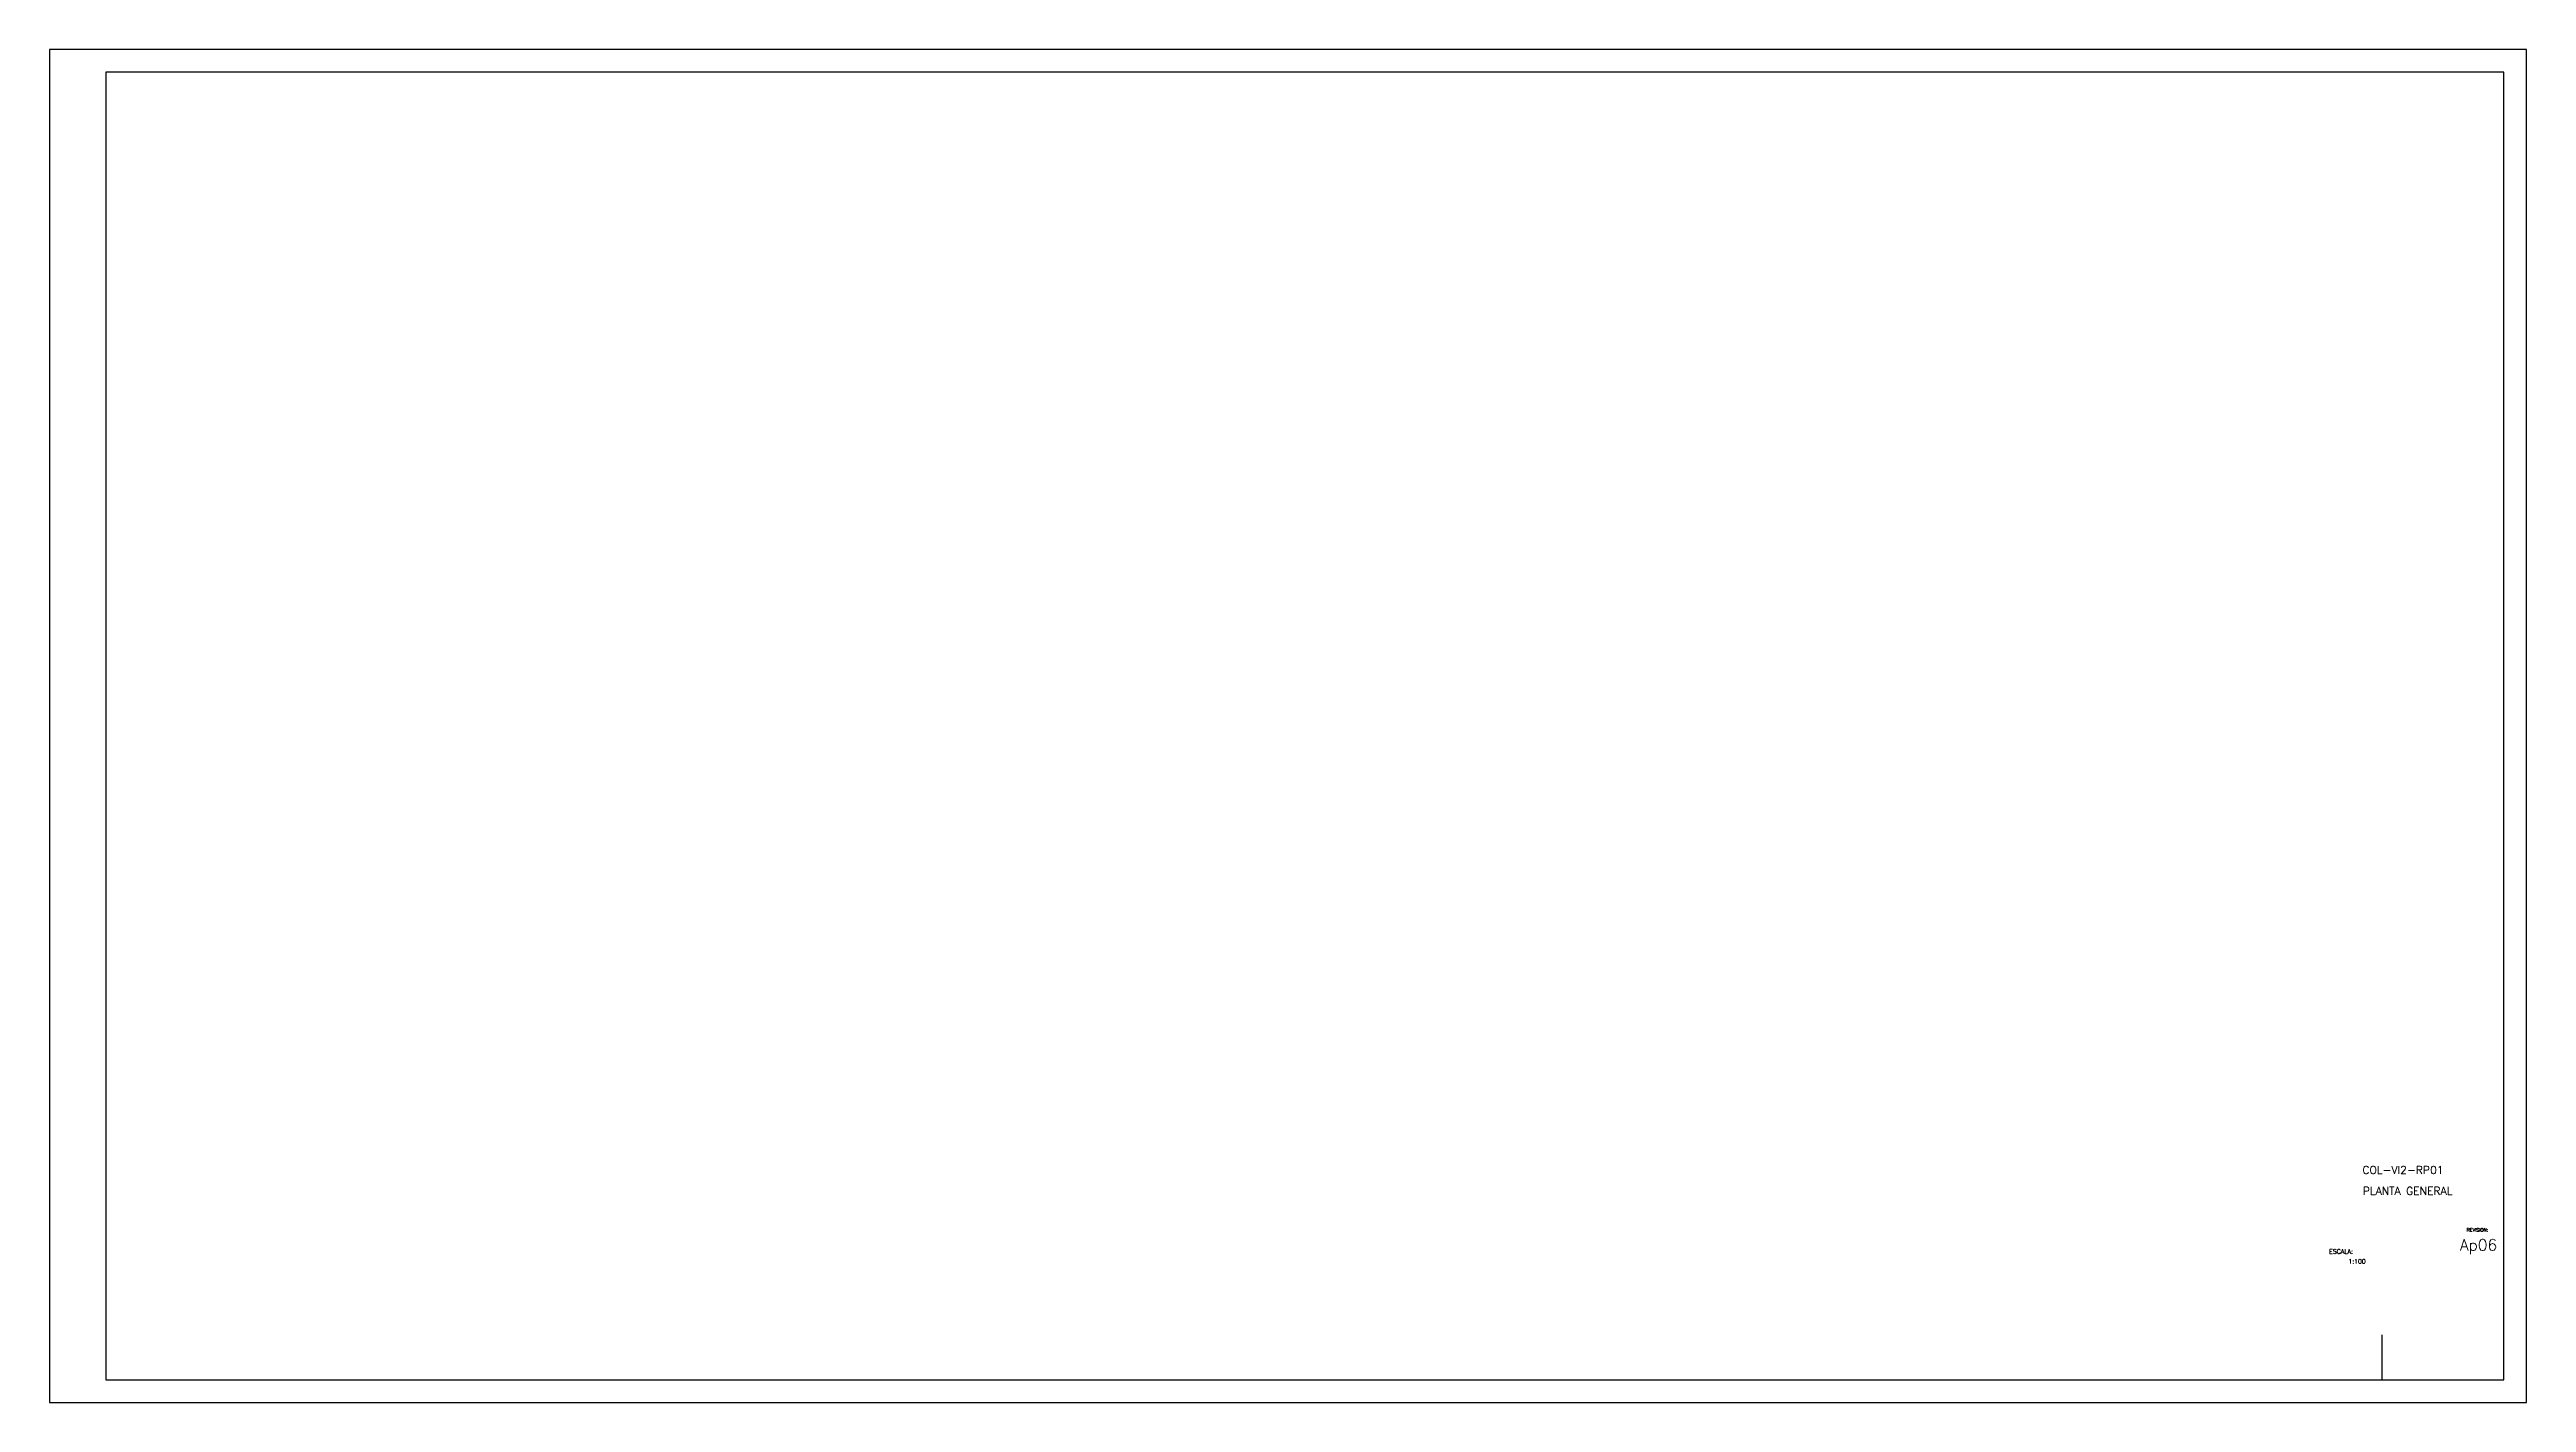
# Paper-space layout 'Layout1' of a CAD drawing. Header units: metres. Extents: x 2899 to 3998, y -1345 to -745.
import ezdxf

# ---------------------------------------------------------------- set-up
doc = ezdxf.new("R2010")
doc.units = ezdxf.units.M
doc.header["$LTSCALE"] = 0.508
doc.layers.get('0').update_dxf_attribs({"color": 9})
doc.layers.add('3-muros', color=9, linetype='Continuous')
doc.styles.add('ROMANS', font='romans')

psp = doc.layouts.get("Layout1")

# ---------------------------------------------------------------- linework, layer by layer
at = {"color": 1}
psp.add_line((3933.7, -1315.3), (3933.7, -1335.4), dxfattribs=at)
at = {"layer": '3-muros'}
for points in [[(3997.9, -745.4), (2899.4, -745.4), (2899.4, -1345.4), (3997.9, -1345.4)], [(3987.9, -755.4), (2924.4, -755.4), (2924.4, -1335.4), (3987.9, -1335.4)]]:
    psp.add_lwpolyline(points, close=True, dxfattribs=at)

# ---------------------------------------------------------------- texts
at = {"color": 2, "attachment_point": 1, "style": 'ROMANS'}
for s, width, insert, char_height in [('COL-VI2-RP01', 105.593, (3925.1, -1240.5), 3.5), ('PLANTA GENERAL', 105.593, (3925.3, -1249.8), 3.5), ('Ap06', 30, (3968.4, -1273), 5), ('REVISION:', 47.615, (3971.4, -1268.1), 1.5), ('ESCALA:', 47.615, (3910.4, -1277.4), 2), ('\\A1;1:100', 47.615, (3918.9, -1281.8), 2)]:
    psp.add_mtext_dynamic_manual_height_columns(s, width=width, gutter_width=12.5, heights=[0], dxfattribs=dict(at, insert=insert, char_height=char_height))

doc.saveas('drawing.dxf')
